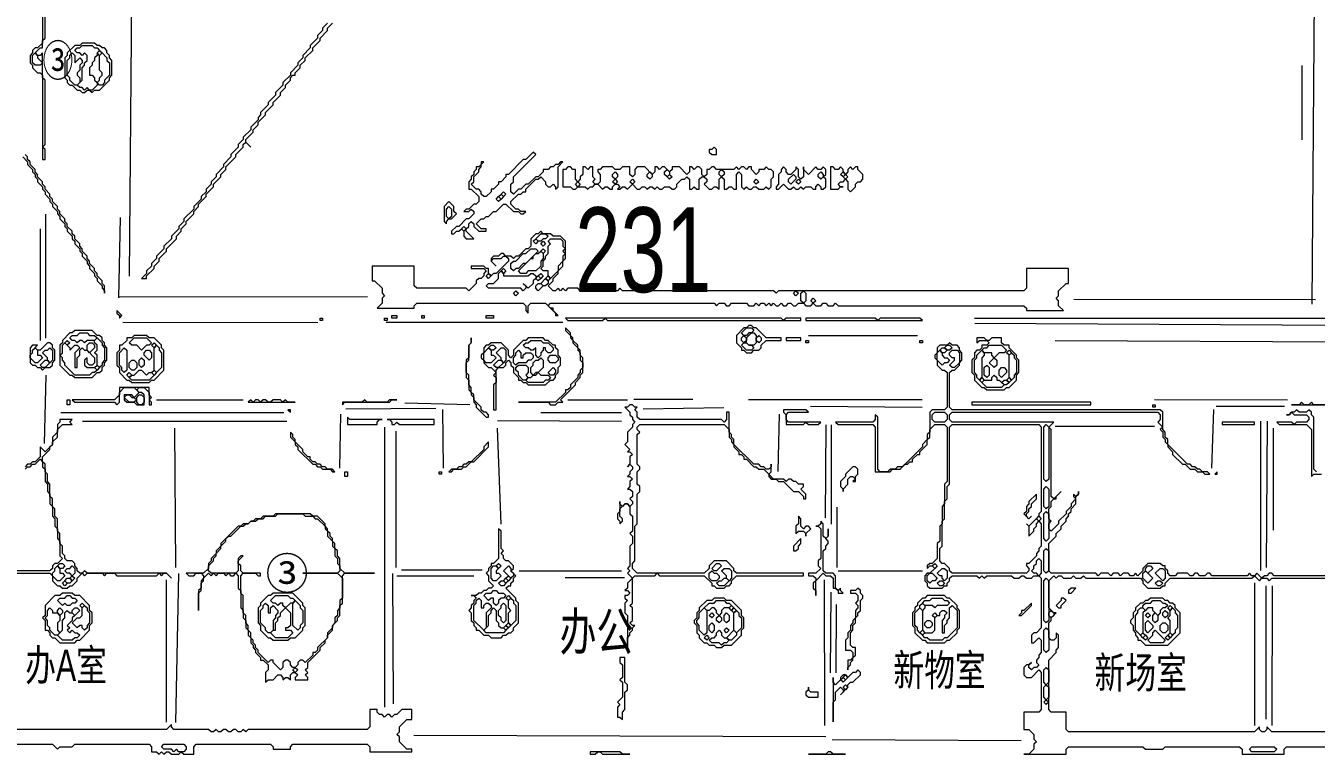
# Model space of a CAD drawing. Extents: x 10 to 1971, y 11 to 1392.
# Drawn here: x 695 to 1216, y 476 to 770 of the extents above; entities that cross this region are included whole.
import ezdxf

# ---------------------------------------------------------------- set-up
doc = ezdxf.new("R2010")
doc.units = 0
for name, color, linetype, lineweight in [('OCR_TEXT', 6, 'Continuous', 0), ('TRACE_CURVE', 6, 'Continuous', 0), ('TRACE_STRAIGHT', 5, 'Continuous', 0), ('TRACE_TEXT_SYMBOL', 6, 'Continuous', 0)]:
    doc.layers.add(name, color=color, linetype=linetype, lineweight=lineweight)
doc.styles.add('wqy-unicode', font='wqy-unicode.lff')

msp = doc.modelspace()

# ---------------------------------------------------------------- linework, layer by layer
at = {"layer": 'TRACE_CURVE', "color": 6}
for points in [[(702, 799), (702, 763), (700, 761), (699, 761), (698, 760), (698, 759), (697, 758), (697, 755), (698, 754), (698, 753), (700, 751), (701, 751), (702, 750), (702, 716), (703, 716), (703, 720), (702, 721), (703, 722), (703, 748), (702, 749), (702, 759), (701, 758), (700, 758), (699, 759), (701, 761), (702, 761), (702, 764), (703, 765), (703, 863)], [(817, 771), (815, 769), (815, 768), (813, 766), (813, 765), (810, 762), (810, 761), (807, 758), (807, 757), (805, 755), (805, 754), (802, 751), (802, 750), (799, 747), (799, 746), (796, 743), (796, 742), (793, 739), (793, 738), (790, 735), (790, 734), (789, 733), (789, 732), (786, 729), (786, 728), (783, 725), (783, 724), (781, 722), (781, 721), (778, 718), (778, 717), (775, 714)], [(789, 730), (789, 731), (792, 734), (792, 735), (795, 738), (795, 739), (798, 742), (798, 743), (800, 745), (800, 746), (802, 748), (802, 749), (803, 750), (804, 750), (804, 751), (806, 753), (806, 754), (808, 756), (808, 757), (811, 760), (811, 761), (814, 764), (814, 765), (817, 768), (817, 769), (819, 771)], [(775, 714), (775, 713), (772, 710), (772, 709), (770, 707), (770, 706), (768, 704), (768, 703), (766, 701), (766, 700), (763, 697), (763, 696), (759, 692), (759, 691), (757, 689), (757, 688), (754, 685), (754, 684), (751, 681), (751, 680), (748, 677), (748, 676), (746, 674), (746, 673), (744, 671), (744, 670), (742, 668), (744, 668), (744, 669), (747, 672), (747, 673), (749, 675), (749, 676), (752, 679), (752, 680), (756, 684), (756, 685), (758, 687), (758, 688), (760, 690), (760, 691), (763, 694), (763, 695), (765, 697), (765, 698), (768, 701), (768, 702), (771, 705), (771, 706), (774, 709), (774, 710), (776, 712), (776, 713), (780, 717), (780, 718), (783, 721), (783, 722), (784, 723), (786, 721), (784, 723), (784, 724), (787, 727), (787, 728), (789, 730)], [(694, 717), (696, 715), (696, 714), (698, 712), (698, 711), (699, 710)], [(709, 694), (709, 695), (708, 696), (708, 697), (706, 699), (706, 700), (705, 701), (705, 702), (703, 704), (703, 705), (702, 706), (702, 707), (700, 709), (700, 710), (699, 711), (699, 712), (697, 714), (697, 715), (696, 716), (696, 717), (695, 718)], [(699, 710), (699, 709), (700, 708), (700, 707), (702, 705), (702, 704), (703, 703), (703, 702), (705, 700), (705, 699), (706, 698), (706, 697), (708, 695), (708, 694), (709, 693), (709, 692), (711, 690), (711, 689), (712, 688), (712, 687), (714, 685), (714, 684), (715, 683), (715, 682), (717, 680), (717, 679), (718, 678), (718, 677), (720, 675), (720, 674), (721, 673), (721, 672), (723, 670), (723, 669), (724, 668), (724, 667), (726, 665), (726, 664), (727, 663), (727, 662), (727, 665), (726, 666), (726, 667), (724, 669), (724, 670), (723, 671), (723, 672), (721, 674), (721, 675), (720, 676), (720, 677), (718, 679), (718, 680), (717, 681), (717, 682), (715, 684), (715, 685), (714, 686), (714, 687), (712, 689), (712, 690), (711, 691), (711, 692), (709, 694)], [(1068, 642), (1067, 641), (1064, 641), (1063, 640), (1063, 638), (1062, 637), (1062, 636), (1063, 635), (1063, 633), (1065, 631), (1066, 631), (1067, 630), (1067, 616), (1066, 615), (1061, 615), (1060, 614), (1060, 606), (1059, 605), (1059, 603), (1057, 601), (1057, 600), (1049, 592), (1047, 592), (1046, 591), (1044, 591), (1043, 590), (1040, 590), (1039, 591), (1039, 612), (1038, 613), (1038, 611), (1037, 610), (1022, 610), (1023, 609), (1037, 609), (1038, 608), (1038, 590), (1044, 590), (1045, 591), (1048, 591), (1050, 593), (1051, 593), (1052, 594), (1053, 594), (1053, 595), (1055, 597), (1056, 597), (1056, 598), (1059, 601), (1059, 603), (1060, 604), (1060, 607), (1062, 609), (1066, 609), (1067, 608), (1067, 586), (1066, 585), (1066, 577), (1065, 576), (1065, 569), (1064, 568), (1064, 562), (1063, 561), (1063, 555)], [(1165, 593), (1164, 593), (1156, 601), (1156, 603), (1155, 604), (1155, 606), (1154, 607), (1154, 614), (1153, 615), (1069, 615), (1068, 616), (1068, 630), (1069, 631), (1070, 631), (1072, 633), (1072, 634), (1073, 635), (1073, 638), (1072, 639), (1072, 640), (1071, 641), (1069, 641), (1068, 642)], [(939, 617), (938, 616), (937, 616), (939, 614), (939, 613), (940, 612), (940, 611), (941, 610), (940, 609), (940, 608), (938, 606), (938, 602), (937, 601), (939, 599), (938, 598), (939, 598), (940, 597), (939, 596), (939, 593), (938, 592), (939, 593), (940, 592), (940, 591), (939, 590), (939, 589), (938, 588), (939, 588), (940, 587), (939, 586), (939, 584), (938, 583), (939, 583), (940, 582), (940, 580), (939, 579), (940, 578), (940, 577), (939, 576), (938, 577), (937, 577), (936, 576), (935, 577), (935, 578), (935, 574), (934, 573), (934, 571), (935, 570), (935, 569), (936, 570), (936, 571), (935, 572), (935, 575), (937, 577), (938, 577), (939, 576), (939, 573), (940, 572), (940, 566), (939, 565), (940, 564), (940, 561), (939, 560), (939, 552), (938, 551)], [(980, 604), (980, 605), (979, 606), (979, 614), (978, 614), (978, 611), (977, 610), (976, 611), (943, 611), (942, 612), (942, 614), (941, 615), (942, 616), (941, 616), (940, 617), (939, 617)], [(709, 611), (709, 610), (708, 609), (708, 606), (706, 604), (706, 601), (703, 598), (701, 600), (701, 596), (699, 594), (698, 594), (697, 593), (696, 593), (695, 592)], [(720, 549), (726, 549), (727, 548), (728, 549), (731, 549), (732, 548), (748, 548), (749, 549), (750, 548), (751, 549), (752, 549), (754, 547), (752, 549), (720, 549), (719, 550), (718, 549), (717, 549), (716, 550), (716, 551), (715, 552), (715, 553), (714, 554), (712, 554), (711, 555), (711, 556), (710, 557), (710, 560), (709, 561), (709, 565), (708, 566), (708, 571), (707, 572), (707, 575), (706, 576), (706, 579), (705, 580), (705, 585), (704, 586), (704, 589), (703, 590), (703, 593), (702, 594), (702, 596), (705, 599), (705, 600), (706, 601), (706, 602), (708, 604), (708, 607), (710, 609), (714, 609), (713, 610), (714, 611), (709, 611)], [(1119, 580), (1120, 581), (1120, 582), (1120, 581), (1119, 580), (1118, 581), (1118, 580), (1119, 579), (1117, 577), (1117, 576), (1115, 574), (1115, 573), (1112, 570), (1112, 569), (1109, 566), (1108, 567), (1108, 569), (1109, 570), (1108, 571), (1108, 575), (1109, 576), (1109, 578), (1110, 579), (1111, 579), (1111, 580), (1113, 582), (1110, 579), (1109, 580), (1109, 607), (1108, 608), (1110, 610), (1069, 610), (1068, 611), (1068, 613), (1069, 614), (1152, 614), (1153, 613), (1153, 611), (1152, 610), (1154, 608), (1153, 607), (1154, 606), (1154, 604), (1155, 603), (1155, 602), (1156, 601), (1156, 600), (1158, 598), (1158, 597), (1162, 593), (1163, 593), (1165, 591), (1167, 591), (1168, 590), (1170, 590), (1171, 589), (1173, 589), (1172, 590), (1170, 590), (1169, 591), (1168, 591), (1167, 592), (1166, 592), (1165, 593)], [(943, 584), (942, 585), (942, 590), (943, 591), (943, 592), (942, 593), (942, 605), (943, 606), (942, 607), (942, 608), (943, 609), (977, 609), (979, 607), (979, 604), (980, 603), (980, 602), (981, 601), (981, 600), (983, 598), (983, 597), (984, 597), (985, 596), (985, 595), (986, 595), (989, 592), (990, 592), (991, 591), (993, 591), (995, 589), (995, 588), (996, 587), (998, 587), (999, 586), (1001, 586), (1005, 582), (1007, 582), (1009, 580), (1009, 579), (1010, 579), (1010, 581), (1008, 583), (1009, 584), (1009, 585), (1007, 585), (1006, 586), (1005, 586), (1004, 587), (1003, 587), (1002, 586), (1001, 587), (997, 587), (995, 589), (996, 590), (996, 593), (996, 592), (995, 591), (994, 591), (993, 592), (992, 592), (991, 593), (989, 593), (981, 601), (981, 603), (980, 604)], [(695, 591), (696, 592), (697, 592), (698, 593), (699, 593), (701, 595), (702, 594), (702, 592), (703, 591), (703, 586), (704, 585), (704, 582), (705, 581), (705, 577), (706, 576), (706, 572), (707, 571), (707, 568), (708, 567), (708, 563), (709, 562), (709, 556), (710, 555), (708, 553), (707, 553), (706, 552), (706, 551), (705, 550), (671, 550)], [(938, 551), (939, 550), (938, 549), (940, 547), (938, 545), (938, 543), (937, 542), (938, 542), (939, 541), (938, 540), (937, 540), (937, 539), (938, 538), (937, 537), (937, 533), (938, 532), (938, 518), (938, 523), (939, 524), (939, 525), (940, 526), (940, 527), (941, 528), (940, 528), (939, 529), (940, 530), (940, 535), (939, 536), (940, 537), (940, 547), (941, 548), (949, 548), (950, 549), (951, 548), (969, 548), (972, 545), (972, 544), (973, 544), (974, 543), (977, 543), (978, 544), (979, 544), (980, 545), (980, 546), (982, 548), (1009, 548), (1009, 549), (982, 549), (981, 550), (981, 551), (978, 554), (973, 554), (971, 552), (971, 551), (969, 549), (942, 549), (940, 551), (940, 553), (941, 554), (941, 568), (942, 569), (942, 581), (943, 582), (943, 584)], [(1235, 548), (1199, 548), (1198, 549), (1197, 549), (1196, 548), (1195, 548), (1194, 547), (1192, 549), (1191, 548), (1190, 548), (1189, 549), (1188, 548), (1174, 548), (1173, 549), (1172, 549), (1171, 548), (1169, 548), (1168, 549), (1167, 549), (1166, 548), (1165, 548), (1164, 549), (1160, 549), (1159, 548), (1157, 548), (1156, 549), (1156, 550), (1155, 551), (1155, 552), (1154, 552), (1153, 553), (1148, 553), (1146, 551), (1146, 550), (1144, 548), (1143, 549), (1142, 548), (1141, 548), (1140, 549), (1138, 549), (1137, 548), (1136, 549), (1134, 549), (1133, 548), (1132, 549), (1129, 549), (1128, 548), (1127, 549), (1109, 549), (1108, 550), (1108, 561), (1111, 564), (1111, 565), (1113, 567), (1113, 568), (1115, 570), (1115, 571), (1116, 572), (1116, 573), (1117, 574), (1117, 575), (1119, 577), (1119, 580)], [(796, 573), (795, 572), (791, 572), (790, 571), (788, 571), (787, 570), (786, 570), (785, 569), (783, 569), (782, 568), (781, 568), (774, 561), (774, 560), (772, 558), (772, 557), (770, 555), (770, 554), (769, 553), (769, 551), (767, 549), (760, 549), (761, 548), (763, 548), (764, 549), (766, 549), (767, 548), (767, 547), (766, 546), (766, 543), (765, 542), (765, 534), (765, 541), (766, 542), (766, 545), (767, 546), (767, 547), (769, 549), (770, 548), (771, 549), (772, 548), (773, 549), (775, 549), (776, 548), (777, 549), (778, 548), (779, 548), (780, 549), (781, 548), (781, 543), (782, 542), (782, 535), (783, 534), (783, 531), (784, 530), (784, 527), (785, 526), (785, 524), (786, 523), (786, 521), (787, 520), (787, 519), (788, 518), (788, 517), (790, 515)], [(796, 572), (797, 573), (807, 573), (808, 572), (811, 572), (812, 571), (813, 571), (816, 568), (816, 567), (817, 566), (817, 564), (819, 562), (819, 560), (820, 559), (820, 556), (821, 555), (821, 553), (822, 552), (822, 550), (821, 549), (807, 549), (821, 549), (823, 547), (823, 539), (822, 538), (822, 535), (821, 534), (821, 532), (820, 531), (820, 529), (819, 528), (819, 527), (817, 525), (817, 523), (813, 519), (813, 518), (812, 517), (811, 517), (811, 516), (808, 513), (807, 514), (806, 514), (805, 513), (805, 512), (804, 511), (803, 511), (802, 512), (802, 513), (801, 514), (800, 514), (799, 513), (799, 511), (798, 510), (795, 513), (795, 514), (794, 514), (793, 513), (789, 517), (789, 518), (788, 519), (788, 520), (787, 521), (787, 522), (786, 523)], [(790, 515), (790, 514), (791, 514), (793, 512), (793, 510), (792, 509), (792, 505), (793, 506), (795, 506), (797, 508), (798, 508), (799, 507), (799, 506), (800, 507), (801, 507), (802, 506), (802, 508), (803, 509), (804, 509), (805, 508), (804, 507), (804, 506), (809, 506), (809, 507), (808, 508), (809, 509), (808, 510), (809, 511), (809, 513), (814, 518), (814, 519), (816, 521), (816, 522), (817, 523), (817, 524), (819, 526), (819, 528), (821, 530), (821, 531), (822, 532), (822, 536), (823, 537), (823, 548), (824, 549), (836, 549), (824, 549), (822, 551), (822, 555), (821, 556), (821, 558), (820, 559), (820, 561), (819, 562), (819, 563), (818, 564), (818, 565), (817, 566), (817, 567), (816, 568), (816, 569), (813, 572), (811, 572), (810, 573), (796, 573)], [(786, 523), (786, 525), (785, 526), (785, 528), (784, 529), (784, 532), (783, 533), (783, 540), (782, 541), (782, 548), (783, 549), (788, 549), (789, 548), (790, 548), (790, 549), (783, 549), (782, 550), (782, 552), (781, 553), (781, 554), (783, 556), (782, 556), (781, 555), (781, 550), (780, 549), (770, 549), (769, 550), (769, 552), (771, 554), (771, 555), (772, 556), (772, 557), (774, 559), (774, 560), (776, 562), (776, 563), (777, 564), (778, 564), (782, 568), (783, 568), (784, 569), (785, 569), (786, 570), (788, 570), (789, 571), (791, 571), (792, 572), (796, 572)], [(1063, 555), (1061, 553), (1060, 553), (1059, 552), (1059, 551), (1060, 552), (1061, 552), (1062, 551), (1060, 549), (1059, 549), (1058, 548), (1058, 546), (1059, 545), (1059, 544), (1060, 543), (1065, 543), (1066, 544), (1067, 544), (1067, 545), (1068, 546), (1068, 547), (1069, 548), (1079, 548), (1080, 547), (1081, 548), (1082, 547), (1083, 548), (1093, 548), (1094, 547), (1096, 547), (1097, 548), (1098, 548), (1099, 547), (1101, 547), (1102, 548), (1104, 548), (1105, 547), (1105, 527), (1103, 525), (1102, 525), (1101, 524), (1101, 521), (1102, 521), (1104, 523), (1105, 522), (1105, 517), (1104, 516), (1104, 515), (1103, 514), (1103, 513), (1104, 512), (1103, 511), (1102, 511), (1101, 510), (1100, 511), (1100, 512), (1101, 513), (1100, 512), (1099, 512), (1098, 511), (1098, 508), (1099, 507), (1101, 507), (1104, 510)], [(672, 549), (705, 549), (706, 548), (706, 546), (708, 544), (709, 544), (710, 543), (712, 543), (713, 544), (714, 544), (716, 546), (716, 547), (718, 549), (719, 548), (720, 549)], [(1245, 485), (1198, 485), (1196, 487), (1196, 486), (1195, 485), (1194, 485), (1193, 486), (1193, 487), (1191, 485), (1116, 485), (1115, 486), (1115, 493), (1109, 493), (1108, 494), (1108, 514), (1111, 517), (1111, 518), (1112, 519), (1112, 524), (1111, 525), (1111, 523), (1110, 522), (1109, 522), (1108, 523), (1108, 529), (1109, 530), (1109, 531), (1111, 533), (1110, 533), (1108, 535), (1108, 546), (1110, 548), (1111, 547), (1112, 548), (1113, 548), (1114, 547), (1117, 547), (1118, 548), (1119, 547), (1121, 547), (1122, 548), (1123, 547), (1145, 547), (1146, 546), (1146, 545), (1148, 543), (1153, 543), (1154, 544), (1155, 544), (1155, 545), (1157, 547), (1190, 547), (1191, 548), (1193, 546), (1194, 547), (1196, 547), (1197, 546), (1198, 547), (1239, 547)], [(1104, 510), (1105, 509), (1105, 494), (1104, 493), (1098, 493), (1098, 486), (1100, 486), (1102, 484), (1102, 482), (1103, 481), (1102, 480), (1102, 478), (1100, 476), (1098, 476), (1115, 476), (1115, 478), (1116, 479), (1146, 479), (1147, 478), (1154, 478), (1155, 479), (1185, 479), (1186, 478), (1186, 476), (1203, 476), (1203, 478), (1204, 479), (1233, 479)], [(846, 483), (845, 484), (846, 485), (846, 487), (849, 490), (851, 490), (851, 494), (847, 494), (845, 492), (844, 492), (843, 491), (842, 492), (841, 492), (840, 491), (839, 492), (838, 492), (837, 493), (837, 494), (834, 494), (834, 487), (833, 486), (785, 486), (784, 485), (783, 486), (782, 485), (781, 485), (780, 486), (779, 486), (778, 485), (777, 485), (776, 486), (775, 486), (774, 485), (773, 485), (772, 486), (771, 485), (770, 485), (769, 486), (755, 486), (754, 487), (754, 488), (752, 486), (677, 486)], [(676, 480), (706, 480), (708, 478), (709, 479), (714, 479), (715, 480), (745, 480), (746, 479), (746, 477), (748, 477), (749, 476), (750, 477), (751, 476), (752, 477), (753, 477), (754, 476), (757, 476), (758, 477), (759, 476), (763, 476), (763, 479), (764, 480), (794, 480), (795, 479), (795, 478), (802, 478), (802, 479), (803, 480), (833, 480), (834, 479), (834, 477), (851, 477), (851, 478), (849, 478), (846, 481), (846, 483)]]:
    msp.add_lwpolyline(points, dxfattribs=at)
for points in [[(698, 758), (699, 759), (700, 758), (700, 757), (702, 755), (701, 754), (699, 754), (698, 755)], [(1066, 640), (1067, 641), (1068, 641), (1069, 640), (1068, 639), (1067, 639)], [(1063, 638), (1064, 639), (1065, 638), (1065, 637), (1066, 636), (1067, 636), (1068, 635), (1067, 634), (1066, 634), (1065, 633), (1063, 635)], [(1064, 639), (1065, 640), (1066, 640), (1067, 639), (1066, 638), (1065, 638)], [(1068, 638), (1069, 639), (1071, 639), (1072, 638), (1072, 634), (1070, 632), (1069, 632), (1068, 633), (1070, 635), (1070, 636), (1069, 636), (1068, 637)], [(1061, 613), (1062, 614), (1066, 614), (1067, 613), (1067, 611), (1066, 610), (1062, 610), (1061, 611)], [(1068, 608), (1069, 609), (1104, 609), (1105, 608), (1105, 574), (1104, 573), (1104, 572), (1100, 568), (1099, 569), (1100, 568), (1100, 564), (1102, 566), (1102, 567), (1103, 568), (1103, 569), (1104, 570), (1105, 569), (1105, 560), (1104, 559), (1104, 558), (1103, 557), (1103, 556), (1100, 553), (1099, 553), (1099, 552), (1100, 551), (1100, 550), (1099, 549), (1069, 549), (1068, 550), (1068, 551), (1066, 553), (1065, 553), (1064, 554), (1064, 559), (1065, 560), (1065, 570), (1066, 571), (1066, 578), (1067, 579), (1067, 584), (1068, 585)], [(1106, 608), (1107, 609), (1108, 608), (1108, 587), (1107, 586), (1106, 587)], [(1106, 583), (1107, 584), (1108, 583), (1108, 576), (1107, 575), (1106, 576)], [(1106, 573), (1107, 574), (1108, 573), (1108, 563), (1107, 562), (1106, 563)], [(1103, 571), (1104, 572), (1105, 571), (1104, 570)], [(1106, 558), (1107, 559), (1108, 558), (1108, 550), (1107, 549), (1106, 550)], [(707, 551), (708, 552), (709, 551), (709, 549), (710, 549), (711, 548), (709, 546), (708, 546), (706, 548), (706, 549), (707, 550)], [(708, 552), (709, 553), (710, 553), (711, 552), (710, 551), (709, 551)], [(713, 551), (714, 552), (715, 551), (715, 549), (714, 548), (713, 549), (712, 549), (711, 550), (712, 551)], [(974, 553), (975, 553), (976, 552), (974, 550), (973, 550), (972, 551)], [(1061, 552), (1062, 553), (1063, 552), (1062, 551)], [(1103, 554), (1104, 555), (1105, 554), (1105, 549), (1104, 548), (1103, 549), (1102, 549), (1101, 550), (1102, 551), (1102, 552), (1103, 553)], [(1147, 551), (1148, 552), (1149, 552), (1150, 551), (1148, 549), (1147, 550)], [(711, 546), (712, 547), (713, 547), (714, 546), (713, 545), (712, 545)], [(713, 547), (714, 548), (715, 547), (714, 546)], [(971, 549), (972, 550), (973, 549), (974, 549), (975, 548), (975, 547), (974, 546), (972, 546), (971, 547)], [(976, 546), (977, 547), (978, 547), (979, 546), (977, 544), (975, 544), (974, 545), (975, 546)], [(976, 550), (977, 551), (979, 551), (980, 550), (980, 547), (979, 546), (978, 547), (978, 548)], [(1059, 548), (1060, 549), (1061, 549), (1063, 547), (1062, 546), (1061, 546), (1060, 545), (1059, 546)], [(1065, 551), (1066, 551), (1067, 550), (1067, 547), (1066, 546), (1065, 547), (1065, 548), (1064, 548), (1063, 549)], [(1106, 546), (1107, 547), (1108, 546), (1108, 530), (1107, 529), (1106, 530)], [(1146, 549), (1147, 550), (1150, 547), (1148, 545), (1146, 547)], [(1153, 551), (1154, 551), (1155, 550), (1155, 547), (1154, 546), (1151, 549)], [(710, 545), (711, 546), (712, 545), (711, 544)], [(1063, 545), (1064, 546), (1065, 546), (1066, 545), (1065, 544), (1064, 544)], [(1151, 545), (1152, 546), (1153, 546), (1154, 545), (1153, 544), (1152, 544)], [(1108, 533), (1109, 534), (1110, 533), (1110, 532), (1109, 531), (1108, 532)], [(1106, 526), (1107, 527), (1108, 526), (1108, 518), (1107, 517), (1106, 518)], [(803, 510), (804, 511), (805, 510), (804, 509)], [(1106, 510), (1107, 511), (1108, 510), (1108, 505), (1107, 504), (1106, 505)], [(1106, 503), (1107, 504), (1108, 503), (1108, 499), (1107, 498), (1106, 499)], [(1106, 497), (1107, 498), (1108, 497), (1107, 496)], [(750, 479), (751, 480), (759, 480), (760, 479), (760, 478), (759, 477), (757, 477), (756, 478), (755, 477), (754, 478), (751, 478)], [(1189, 478), (1190, 479), (1199, 479), (1200, 478), (1199, 477), (1190, 477)]]:
    msp.add_lwpolyline(points, close=True, dxfattribs=at)
at = {"layer": 'TRACE_STRAIGHT', "color": 5}
for p, q in [((1214.3, 657.65), (1215.83, 852.65)), ((737.09, 668.89), (738.55, 846.4)), ((1210.15, 753.88), (1210.17, 723.87)), ((703.27, 643.87), (703.29, 693.88)), ((732.85, 660.13), (733.51, 692.62)), ((701, 688), (701, 643)), ((733.12, 660.6), (833.12, 660.65)), ((1118.13, 659.56), (1215.63, 659.55)), ((1078, 652), (1226, 652)), ((734.37, 650.31), (813.13, 650.27)), ((840.62, 650.29), (911.88, 650.35)), ((1078.12, 649.94), (1226.88, 649.2)), ((1011, 645), (1055, 645)), ((1110.61, 642.98), (1236.86, 642.42)), ((702.86, 601.35), (703.43, 628.89)), ((748, 619), (783, 619)), ((824.37, 615.42), (860.63, 615.62)), ((848.13, 617.77), (874.39, 617.07)), ((863.37, 615.13), (863.64, 591.38)), ((914, 619), (938, 619)), ((940.62, 619.22), (964.38, 619.22)), ((944.37, 615.41), (976.9, 615.92)), ((986.87, 619.11), (1056.88, 619.1)), ((1011.88, 616.45), (1056.88, 616.06)), ((1150.62, 619.15), (1204.38, 619.04)), ((1173.81, 591.4), (1174.66, 615.16)), ((1175.62, 616.38), (1203.12, 616.38)), ((709.38, 613.91), (799.38, 613.88)), ((718.13, 610.36), (799.38, 610.36)), ((758.13, 610.46), (800.63, 610.45)), ((821.97, 591.39), (822.31, 613.16)), ((885.63, 610.69), (935.63, 610.36)), ((903.12, 613.88), (935.62, 613.88)), ((998.86, 590.11), (999.42, 613.23)), ((1193.54, 550.12), (1193.58, 610.39)), ((1195.91, 551.37), (1196.32, 610.37)), ((755.27, 607.62), (755.68, 551.36)), ((840, 608), (840, 495)), ((844.53, 606.38), (844.55, 551.38)), ((885.45, 607.62), (886.92, 568.83)), ((1017.95, 571.38), (1018.2, 608.87)), ((1020.17, 608.88), (1020.22, 568.87)), ((1110.62, 608.43), (1150.63, 608.37)), ((1198.58, 607.63), (1198.62, 566.37)), ((1022.64, 551.37), (1022.65, 575.68)), ((755.73, 488.85), (757.01, 548.9)), ((843.17, 548.89), (843.49, 496.38)), ((845, 548), (876, 548)), ((846.87, 550.4), (879.38, 550.38)), ((894.37, 550), (935.62, 550.04)), ((912.88, 547.31), (936.88, 547.32)), ((1023, 550), (1057, 550)), ((752.05, 488.87), (752.08, 546.38)), ((1017.38, 546.38), (1017.52, 487.62)), ((1191.09, 545.12), (1191.09, 487.62)), ((1195.62, 543.88), (1195.62, 490.12)), ((1198.2, 487.62), (1198.32, 543.88)), ((1019.88, 508.87), (1020.2, 541.38)), ((1022.17, 508.87), (1022.3, 536.38)), ((851.87, 483.68), (1018.12, 483.18)), ((1020.6, 481.88), (1096.86, 481.48))]:
    msp.add_line(p, q, dxfattribs=at)
at = {"layer": 'TRACE_TEXT_SYMBOL', "color": 6}
for points in [[(718, 763), (717, 762), (715, 762), (712, 759), (712, 758), (711, 757), (711, 749), (712, 748), (712, 747), (713, 746), (714, 746), (716, 744), (717, 744), (718, 743), (719, 743), (720, 744), (721, 744), (722, 743), (723, 744), (725, 744), (729, 748), (729, 749), (730, 750), (730, 756), (729, 757), (729, 758), (728, 759), (728, 760), (727, 761), (726, 761), (725, 762), (724, 762), (723, 763)], [(717, 761), (718, 762), (722, 762), (723, 761), (724, 761), (725, 760), (724, 759), (724, 758), (723, 757), (723, 756), (722, 755), (722, 754), (721, 753), (721, 750), (722, 750), (723, 749), (723, 748), (724, 747), (724, 746), (722, 744), (721, 744), (720, 745), (719, 744), (718, 745), (717, 745), (716, 746), (718, 748), (718, 753), (719, 754), (719, 755), (720, 756), (720, 758), (719, 759), (718, 758), (717, 759), (716, 759), (715, 760), (716, 761)], [(713, 758), (714, 759), (715, 758), (715, 755), (717, 757), (718, 756), (718, 755), (717, 754), (717, 752), (716, 751), (716, 750), (717, 749), (717, 747), (716, 746), (715, 746), (713, 748), (713, 749), (712, 750), (712, 756), (713, 757)], [(724, 759), (725, 760), (726, 759), (725, 758)], [(725, 758), (726, 759), (728, 757), (728, 756), (729, 755), (729, 750), (727, 748), (727, 747), (726, 746), (725, 746), (724, 747), (725, 748), (725, 749), (726, 750), (726, 751), (725, 752)], [(973, 721), (972, 720), (971, 720), (971, 719), (972, 718), (974, 718), (974, 720)], [(932, 710), (933, 711), (934, 710), (934, 709), (933, 708), (932, 709)], [(946, 710), (947, 711), (948, 710), (948, 709), (947, 708), (946, 709)], [(953, 711), (954, 712), (955, 711), (955, 710), (954, 709), (953, 710)], [(954, 709), (955, 710), (956, 709), (955, 708)], [(975, 711), (976, 712), (977, 711), (977, 710), (976, 709), (975, 710)], [(1001, 713), (1000, 712), (1000, 711), (999, 710), (999, 706), (998, 705), (998, 704), (999, 704), (1001, 706), (1003, 704), (1004, 704), (1005, 705), (1006, 704), (1007, 704), (1008, 705), (1009, 704), (1010, 705), (1012, 705), (1013, 704), (1014, 704), (1014, 705), (1015, 706), (1016, 705), (1016, 704), (1017, 704), (1018, 705), (1018, 708), (1017, 709), (1018, 710), (1018, 712), (1017, 713), (1016, 712), (1015, 712), (1014, 713), (1011, 710), (1009, 712), (1009, 713), (1009, 709), (1008, 708), (1007, 709), (1007, 712), (1006, 713), (1006, 712), (1004, 710), (1003, 710), (1002, 711), (1002, 712)], [(1005, 710), (1006, 709), (1006, 708), (1004, 706), (1003, 707), (1003, 708)], [(1015, 710), (1016, 711), (1017, 710), (1017, 709), (1016, 708), (1015, 709)], [(1020, 713), (1020, 704), (1023, 704), (1024, 705), (1025, 705), (1024, 705), (1023, 706), (1024, 707), (1025, 707), (1026, 708), (1027, 707), (1027, 704), (1028, 703), (1030, 705), (1030, 706), (1031, 707), (1032, 707), (1033, 708), (1033, 710), (1031, 712), (1031, 713), (1030, 713), (1029, 712), (1028, 713), (1027, 712), (1027, 711), (1026, 710), (1025, 711), (1025, 712), (1024, 713), (1023, 712), (1022, 712), (1021, 713)], [(1024, 710), (1025, 711), (1026, 710), (1025, 709)], [(1025, 709), (1026, 710), (1027, 709), (1026, 708)], [(887, 702), (888, 703), (889, 702), (888, 701)], [(917, 706), (918, 707), (919, 706), (918, 705)], [(932, 707), (933, 708), (934, 707), (933, 706)], [(939, 707), (940, 708), (941, 707), (940, 706)], [(989, 707), (990, 708), (991, 707), (990, 706)], [(1006, 707), (1007, 708), (1008, 707), (1007, 706)], [(866, 699), (864, 697), (864, 691), (865, 690), (865, 691), (866, 692), (867, 692), (869, 694), (868, 695), (868, 697)], [(885, 700), (886, 701), (887, 700), (886, 699)], [(886, 701), (887, 702), (888, 701), (887, 700)], [(865, 696), (866, 697), (867, 696), (867, 693), (866, 692), (865, 693)], [(871, 688), (872, 689), (873, 688), (872, 687)], [(900, 683), (901, 684), (902, 683), (901, 682)], [(903, 686), (905, 686), (906, 685), (905, 684), (904, 684), (903, 683), (902, 683), (901, 684)], [(906, 683), (907, 684), (911, 684), (912, 683), (912, 681), (913, 680), (912, 679), (913, 678), (912, 677), (912, 675), (910, 673), (910, 671), (907, 668), (906, 669), (906, 671), (904, 671), (903, 672), (904, 673), (904, 675), (905, 676), (905, 677), (906, 678), (906, 681), (907, 682)], [(903, 682), (904, 683), (905, 682), (904, 681)], [(899, 680), (901, 680), (902, 679), (897, 674), (896, 674), (894, 672), (893, 672), (892, 671), (891, 672), (891, 674), (892, 675), (893, 675), (896, 678), (897, 678)], [(902, 678), (903, 679), (904, 678), (904, 676), (903, 675), (903, 673), (901, 671), (898, 671), (897, 670), (895, 670), (894, 671), (899, 676), (900, 676), (900, 677), (901, 678)], [(903, 679), (904, 680), (905, 679), (904, 678)], [(887, 671), (888, 672), (889, 671), (888, 670)], [(886, 670), (887, 671), (888, 670), (888, 669), (898, 669), (899, 670), (900, 670), (901, 669), (901, 668), (900, 667), (900, 666), (898, 664), (896, 666), (897, 665), (897, 664), (896, 663), (895, 664), (882, 664), (881, 665), (882, 666), (884, 666), (886, 668)], [(881, 669), (882, 670), (883, 669), (882, 668)], [(901, 668), (902, 669), (903, 668), (902, 667)], [(902, 669), (903, 670), (904, 669), (903, 668)], [(905, 668), (906, 667), (906, 666), (905, 665), (904, 665), (903, 666)], [(905, 668), (906, 669), (907, 668), (906, 667)], [(892, 662), (893, 663), (894, 662), (893, 661)], [(901, 665), (902, 666), (903, 666), (904, 665), (902, 663), (901, 664)], [(1005, 662), (1006, 663), (1007, 662), (1006, 661)], [(1008, 662), (1009, 663), (1010, 662), (1010, 659), (1009, 658), (1008, 659)], [(1012, 659), (1013, 660), (1014, 659), (1013, 658)], [(732, 655), (732, 654), (733, 653), (733, 652), (734, 653)], [(814, 652), (815, 652), (815, 651), (814, 651)], [(840, 652), (841, 652), (841, 651), (840, 651)], [(843, 653), (845, 653), (845, 652), (843, 652)], [(855, 653), (856, 653), (856, 652), (855, 652)], [(881, 653), (884, 653), (884, 652), (881, 652)], [(913, 652), (914, 651), (928, 651), (929, 652), (930, 651), (1008, 651), (1008, 652), (1002, 652), (1001, 651), (1000, 652)], [(1010, 652), (1010, 651), (1057, 651), (1056, 652), (1040, 652), (1039, 651), (1038, 652)], [(715, 647), (714, 646), (713, 646), (710, 643), (710, 642), (709, 641), (709, 633), (713, 629), (714, 629), (715, 628), (722, 628), (724, 630), (725, 630), (726, 631), (726, 632), (727, 633), (727, 634), (728, 635), (728, 640), (727, 641), (727, 642), (726, 643), (726, 644), (725, 645), (724, 645), (722, 647)], [(716, 645), (717, 646), (720, 646), (721, 645), (723, 645), (724, 644), (723, 643), (720, 643), (719, 642), (718, 643), (717, 643), (716, 642), (715, 643), (714, 643), (713, 644), (714, 645)], [(913, 648), (913, 647), (915, 645), (915, 644), (916, 643), (916, 642), (918, 640), (918, 639), (919, 638), (919, 635), (920, 634), (920, 632), (919, 631), (919, 630), (918, 629), (918, 628), (915, 625), (915, 624), (914, 623), (913, 623), (913, 622), (909, 618), (894, 618), (906, 618), (907, 617), (909, 617), (910, 618), (912, 618), (911, 619), (917, 625), (917, 626), (919, 628), (919, 629), (920, 630), (920, 636), (919, 637), (919, 639), (918, 640), (918, 641), (916, 643), (916, 644), (915, 645), (915, 646)], [(987, 649), (986, 648), (985, 648), (982, 645), (982, 642), (984, 640), (984, 639), (985, 639), (986, 638), (988, 638), (989, 639), (991, 639), (992, 640), (992, 641), (994, 643), (1000, 643), (1000, 644), (994, 644), (990, 648), (989, 648), (988, 649)], [(986, 648), (988, 648), (989, 647), (988, 646), (987, 646), (986, 645), (985, 645), (984, 646)], [(988, 646), (989, 646), (990, 645), (990, 642), (989, 641), (987, 641), (986, 642), (986, 644)], [(704, 642), (701, 639), (700, 639), (699, 640), (700, 641), (698, 641), (697, 640), (697, 634), (698, 633), (699, 633), (700, 632), (701, 632), (702, 631), (703, 632), (705, 632), (706, 633), (706, 634), (707, 635), (707, 639), (706, 640), (706, 641), (705, 642)], [(710, 641), (711, 642), (713, 640), (713, 639), (715, 641), (716, 641), (717, 640), (715, 638), (715, 632), (716, 632), (716, 636), (717, 637), (717, 639), (718, 640), (719, 639), (720, 639), (723, 636), (723, 634), (722, 633), (721, 633), (720, 634), (720, 636), (719, 635), (719, 633), (720, 632), (723, 632), (724, 631), (723, 630), (722, 630), (721, 629), (715, 629), (711, 633), (711, 634), (710, 635), (710, 636), (709, 637), (710, 638)], [(711, 642), (712, 643), (713, 642), (712, 641)], [(720, 641), (721, 642), (722, 642), (723, 641), (723, 640), (721, 638), (720, 639)], [(723, 643), (724, 644), (726, 642), (726, 641), (727, 640), (727, 635), (726, 634), (726, 633), (725, 632), (724, 633), (724, 637), (723, 638), (724, 639), (724, 641), (723, 642)], [(739, 645), (738, 644), (736, 644), (736, 643), (734, 641), (733, 641), (733, 639), (732, 638), (732, 633), (733, 632), (733, 630), (736, 627), (737, 627), (738, 626), (745, 626), (746, 627), (747, 627), (751, 631), (751, 639), (750, 640), (750, 641), (747, 644), (745, 644), (744, 645)], [(739, 644), (744, 644), (746, 642), (745, 641), (744, 641), (742, 639), (740, 641), (738, 641), (737, 642)], [(746, 641), (747, 642), (748, 641), (747, 640)], [(747, 640), (748, 641), (749, 640), (749, 639), (750, 638), (750, 632), (748, 630), (747, 631)], [(875, 644), (875, 642), (874, 641), (874, 636), (873, 635), (873, 628), (874, 627), (874, 623), (875, 622), (875, 621), (876, 620), (876, 618), (877, 617), (877, 616), (881, 612), (882, 612), (882, 613), (881, 614), (880, 614), (879, 615), (879, 616), (876, 619), (876, 621), (875, 622), (875, 624), (874, 625), (874, 629), (873, 630), (873, 634), (874, 635), (874, 641), (875, 642)], [(898, 644), (897, 643), (896, 643), (892, 639), (892, 637), (891, 636), (890, 637), (890, 639), (887, 642), (883, 642), (882, 641), (881, 641), (880, 640), (880, 638), (879, 637), (879, 636), (880, 635), (880, 634), (882, 632), (883, 632), (885, 630), (884, 629), (885, 628), (885, 626), (884, 625), (884, 615), (885, 615), (885, 631), (886, 632), (888, 632), (889, 633), (889, 634), (890, 635), (891, 634), (891, 633), (892, 632), (892, 630), (894, 628), (894, 627), (895, 627), (896, 626), (897, 626), (898, 625), (905, 625), (907, 627), (908, 627), (909, 628), (909, 629), (910, 630), (910, 632), (911, 633), (911, 636), (910, 637), (910, 639), (909, 640), (909, 641), (908, 641), (906, 643), (905, 643), (904, 644)], [(882, 640), (883, 641), (884, 641), (885, 640), (884, 639), (883, 639)], [(898, 642), (899, 643), (903, 643), (904, 642), (906, 642), (908, 640), (908, 639), (907, 638), (906, 638), (905, 639), (905, 640), (904, 640), (904, 639), (903, 638), (903, 637), (902, 636), (901, 637), (901, 640), (900, 639), (899, 639), (898, 640), (897, 640), (896, 641), (897, 642)], [(984, 644), (985, 645), (986, 644), (986, 643), (985, 642), (984, 643)], [(984, 641), (985, 642), (986, 642), (987, 641), (988, 641), (989, 640), (988, 639), (986, 639)], [(990, 644), (991, 645), (992, 644), (992, 643), (991, 642), (990, 643)], [(1002, 644), (1002, 643), (1008, 643), (1008, 644)], [(1010, 643), (1011, 643), (1011, 642), (1010, 642)], [(1056, 643), (1057, 643), (1057, 642), (1056, 642)], [(1079, 644), (1079, 642), (1080, 643), (1083, 643), (1084, 642), (1083, 641), (1081, 641), (1081, 640), (1080, 639), (1079, 639), (1078, 638), (1078, 636), (1077, 635), (1077, 630), (1078, 629), (1078, 627), (1081, 624), (1082, 624), (1083, 623), (1090, 623), (1091, 624), (1092, 624), (1095, 627), (1095, 629), (1096, 630), (1096, 635), (1095, 636), (1095, 637), (1092, 640), (1092, 641), (1090, 641), (1089, 642), (1089, 644), (1085, 644), (1084, 643), (1083, 643), (1082, 644)], [(1083, 640), (1084, 641), (1089, 641), (1091, 639), (1090, 638), (1088, 638), (1086, 636), (1085, 637), (1085, 638), (1082, 638), (1081, 639), (1082, 640)], [(698, 639), (699, 640), (700, 639), (700, 637), (701, 637), (702, 636), (700, 634), (699, 634), (697, 636), (697, 637), (698, 638)], [(704, 639), (705, 640), (706, 639), (706, 635), (705, 634), (704, 635), (704, 636), (702, 638), (703, 639)], [(735, 640), (736, 639), (736, 631), (735, 630), (734, 631), (734, 632), (733, 633), (733, 638)], [(741, 635), (742, 636), (743, 635), (743, 633), (742, 632), (741, 633)], [(743, 638), (744, 639), (745, 639), (746, 638), (746, 636), (745, 635), (743, 637)], [(882, 640), (883, 639), (883, 637), (884, 637), (885, 636), (883, 634), (881, 634), (880, 635), (880, 638)], [(887, 640), (888, 640), (889, 639), (889, 635), (888, 634), (887, 635), (887, 636), (885, 638)], [(893, 638), (894, 639), (895, 638), (895, 636), (896, 636), (896, 637), (897, 638), (899, 638), (900, 637), (900, 636), (899, 635), (898, 635), (897, 634), (894, 634), (893, 633), (892, 634), (892, 636), (893, 637)], [(902, 635), (903, 636), (904, 635), (904, 632), (902, 630), (901, 630), (900, 629), (899, 630), (899, 632), (900, 633), (900, 634), (901, 635)], [(906, 636), (907, 637), (909, 637), (910, 636), (910, 635), (909, 634), (907, 634), (906, 635)], [(1081, 639), (1082, 638), (1082, 637), (1081, 636), (1081, 628), (1080, 627), (1079, 628), (1079, 629), (1078, 630), (1078, 635), (1079, 636), (1079, 637)], [(1086, 636), (1087, 635), (1087, 633), (1086, 632), (1084, 634)], [(1091, 638), (1092, 639), (1093, 638), (1092, 637)], [(1092, 637), (1093, 638), (1094, 637), (1094, 636), (1095, 635), (1095, 630), (1094, 629), (1094, 628), (1093, 627), (1092, 628)], [(703, 635), (704, 635), (705, 634), (703, 632), (702, 632), (701, 633)], [(723, 632), (724, 633), (725, 632), (724, 631)], [(737, 634), (738, 635), (739, 635), (740, 634), (740, 632), (739, 631), (738, 631), (737, 632)], [(741, 631), (742, 631), (744, 629), (745, 630), (746, 630), (747, 629), (745, 627), (738, 627), (737, 628), (738, 629), (739, 629)], [(746, 630), (747, 631), (748, 630), (747, 629)], [(886, 635), (887, 635), (888, 634), (886, 632), (885, 632), (884, 633)], [(893, 632), (894, 633), (897, 633), (898, 632), (898, 630), (897, 629), (898, 628), (897, 627), (896, 627), (894, 629), (894, 630), (893, 631)], [(908, 632), (909, 631), (909, 630), (908, 629), (907, 629), (906, 630)], [(1082, 632), (1083, 633), (1084, 632), (1084, 629), (1083, 628), (1082, 629)], [(1088, 631), (1089, 632), (1090, 632), (1091, 631), (1091, 630), (1089, 628), (1088, 629)], [(736, 629), (737, 630), (738, 629), (737, 628)], [(901, 629), (902, 630), (903, 629), (906, 629), (907, 628), (906, 627), (905, 627), (904, 626), (898, 626), (897, 627), (898, 628), (899, 628), (900, 629)], [(1080, 627), (1081, 628), (1082, 627), (1081, 626)], [(1085, 628), (1086, 629), (1087, 628), (1087, 627), (1088, 627), (1090, 625), (1089, 624), (1083, 624), (1081, 626), (1082, 627), (1085, 627)], [(1089, 626), (1090, 627), (1091, 627), (1092, 626), (1091, 625), (1090, 625)], [(1091, 627), (1092, 628), (1093, 627), (1092, 626)], [(733, 624), (733, 621), (731, 619), (714, 619), (715, 618), (731, 618), (732, 617), (733, 618), (733, 622), (735, 624), (739, 624), (741, 622), (739, 620), (738, 621), (735, 621), (735, 619), (736, 618), (739, 618), (740, 617), (743, 617), (743, 621), (742, 622), (741, 622), (740, 623), (741, 624), (743, 624), (745, 622), (745, 617), (746, 617), (746, 618), (745, 619), (746, 620), (745, 621), (745, 624)], [(735, 620), (736, 621), (737, 621), (738, 620), (739, 620), (740, 619), (739, 618), (737, 618)], [(740, 620), (741, 621), (742, 621), (743, 620), (743, 618), (742, 617), (741, 617), (740, 618)], [(712, 619), (713, 619), (713, 617), (712, 617)], [(786, 619), (785, 618), (804, 618), (801, 618), (800, 619), (799, 618), (798, 619), (795, 619), (794, 618), (793, 618), (792, 619), (791, 619), (790, 618), (789, 619), (788, 619), (787, 618)], [(801, 615), (802, 614), (802, 615)], [(832, 619), (831, 618), (823, 618), (823, 617), (824, 618), (842, 618), (843, 619), (845, 619), (842, 619), (841, 618), (833, 618)], [(1001, 615), (1001, 614), (1002, 613), (1002, 609), (1009, 609), (1010, 610), (1011, 609), (1015, 609), (1016, 610), (1003, 610), (1002, 611), (1002, 613), (1003, 614), (1011, 614), (1010, 615)], [(1077, 618), (1077, 617), (1125, 617), (1125, 618)], [(1150, 617), (1151, 617), (1151, 616), (1150, 616)], [(825, 612), (825, 609), (837, 609), (837, 610), (838, 611), (839, 611), (826, 611)], [(841, 611), (842, 611), (843, 610), (843, 609), (844, 609), (845, 610), (846, 609), (860, 609), (860, 611)], [(1178, 610), (1178, 609), (1191, 609), (1191, 610)], [(802, 606), (802, 604), (804, 602), (804, 601), (805, 600), (805, 599), (811, 593), (812, 593), (813, 592), (814, 592), (815, 591), (818, 591), (819, 590), (820, 590), (819, 591), (817, 591), (816, 592), (815, 592), (814, 593), (813, 593), (812, 594), (811, 594), (810, 595), (810, 596), (809, 596), (807, 598), (807, 599), (804, 602), (804, 603), (803, 604), (803, 605)], [(882, 602), (880, 600), (880, 599), (875, 594), (874, 594), (873, 593), (872, 593), (871, 592), (870, 592), (869, 591), (867, 591), (866, 590), (867, 590), (868, 591), (871, 591), (872, 592), (873, 592), (875, 594), (876, 594), (882, 600)], [(824, 590), (825, 590), (825, 588), (824, 588)], [(862, 590), (863, 590), (863, 589), (862, 589)], [(1029, 592), (1026, 589), (1026, 588), (1024, 586), (1024, 584), (1025, 583), (1025, 582), (1025, 583), (1027, 585), (1027, 587), (1028, 588), (1029, 588), (1030, 587), (1029, 586), (1030, 586), (1030, 588), (1031, 589), (1031, 591), (1030, 592)], [(1176, 590), (1175, 589), (1176, 589)], [(1103, 581), (1100, 578), (1100, 577), (1099, 576), (1099, 574), (1098, 573), (1100, 571), (1101, 572), (1100, 571), (1099, 572), (1099, 573), (1100, 574), (1100, 575), (1101, 576), (1101, 577), (1103, 579)], [(1007, 572), (1007, 569), (1006, 568), (1006, 565), (1007, 566), (1009, 566), (1010, 565), (1010, 564), (1010, 565), (1012, 567), (1011, 568), (1010, 568), (1009, 567), (1008, 568), (1008, 571)], [(1016, 570), (1016, 569), (1015, 568), (1014, 568), (1015, 568), (1016, 567), (1016, 555), (1015, 554), (1015, 552), (1016, 551), (1014, 549), (1011, 549), (1011, 548), (1013, 548), (1014, 547), (1014, 546), (1013, 545), (1013, 543), (1014, 542), (1014, 540), (1014, 546), (1017, 549), (1018, 548), (1020, 548), (1021, 547), (1021, 543), (1022, 543), (1023, 542), (1023, 541), (1025, 541), (1024, 542), (1024, 543), (1023, 542), (1022, 543), (1022, 548), (1021, 549), (1018, 549), (1017, 550), (1017, 558), (1018, 559), (1018, 560), (1019, 561), (1019, 562), (1018, 563), (1019, 564), (1019, 567), (1019, 564), (1018, 563), (1017, 564), (1017, 569)], [(1008, 563), (1005, 560), (1005, 558), (1006, 558), (1007, 559), (1007, 560), (1008, 561)], [(883, 551), (884, 552), (885, 552), (886, 551), (885, 550), (885, 549), (886, 549), (887, 548), (885, 546), (884, 546), (883, 547)], [(885, 552), (886, 553), (887, 552), (886, 551)], [(890, 552), (891, 551), (891, 550), (892, 549), (892, 548), (891, 547), (888, 550)], [(888, 546), (889, 547), (890, 546), (889, 545)], [(889, 547), (890, 548), (891, 547), (890, 546)], [(883, 541), (884, 542), (885, 542), (886, 541), (888, 541), (889, 540), (888, 539), (887, 539), (886, 538), (886, 537), (885, 536), (884, 537), (884, 539), (883, 539), (882, 538), (880, 540), (881, 541)], [(886, 545), (887, 546), (888, 546), (889, 545), (888, 544), (887, 544)], [(1031, 543), (1030, 542), (1028, 542), (1028, 541), (1030, 541), (1031, 540), (1031, 538), (1030, 537), (1031, 536), (1031, 535), (1030, 534), (1030, 531), (1029, 530), (1029, 529), (1028, 528), (1028, 526), (1027, 525), (1027, 523), (1026, 522), (1026, 518), (1028, 518), (1029, 517), (1029, 515), (1028, 514), (1027, 514), (1027, 510), (1027, 511), (1028, 512), (1028, 513), (1029, 514), (1029, 515), (1030, 516), (1030, 519), (1029, 519), (1028, 520), (1028, 525), (1029, 526), (1029, 528), (1030, 529), (1030, 531), (1031, 532), (1031, 533), (1032, 534), (1032, 538), (1033, 539), (1033, 540), (1032, 541), (1032, 542)], [(1117, 543), (1116, 542), (1116, 541), (1117, 541), (1119, 543)], [(710, 541), (709, 540), (707, 540), (703, 536), (703, 532), (702, 531), (703, 530), (703, 526), (704, 526), (705, 525), (705, 524), (706, 523), (707, 523), (709, 521), (715, 521), (716, 522), (717, 522), (721, 526), (721, 528), (722, 529), (722, 533), (721, 534), (721, 536), (717, 540), (715, 540), (714, 541)], [(711, 539), (712, 540), (713, 540), (714, 539), (715, 539), (716, 538), (715, 537), (714, 537), (713, 536), (712, 536), (711, 537), (710, 536), (708, 538), (709, 539)], [(717, 536), (718, 537), (719, 536), (718, 535)], [(795, 541), (794, 540), (793, 540), (790, 537), (790, 536), (789, 535), (789, 529), (790, 528), (790, 526), (793, 523), (794, 523), (795, 522), (801, 522), (802, 523), (804, 523), (807, 526), (807, 527), (808, 528), (808, 535), (807, 536), (807, 537), (803, 541)], [(791, 536), (792, 537), (793, 536), (793, 533), (794, 533), (794, 535), (795, 536), (797, 534), (797, 533), (796, 532), (796, 531), (795, 530), (795, 526), (794, 525), (793, 525), (792, 526), (792, 527), (790, 529), (790, 534), (791, 535)], [(796, 540), (801, 540), (802, 539), (803, 539), (804, 538), (803, 537), (802, 537), (800, 535), (799, 536), (799, 537), (798, 537), (797, 536), (796, 537), (795, 537), (794, 538)], [(803, 537), (804, 538), (806, 536), (806, 535), (807, 534), (807, 529), (806, 528), (806, 527), (805, 526), (803, 528)], [(877, 538), (878, 539), (879, 538), (879, 535), (880, 535), (880, 536), (881, 537), (882, 537), (883, 536), (883, 535), (881, 533), (881, 527), (880, 526), (876, 530), (876, 536), (877, 537)], [(887, 536), (888, 537), (889, 536), (889, 530), (888, 529), (887, 530), (887, 531), (886, 532), (886, 534), (887, 535)], [(889, 539), (890, 540), (891, 539), (890, 538)], [(890, 538), (891, 539), (892, 538), (892, 537), (893, 536), (893, 530), (891, 528), (890, 529), (890, 533), (891, 534), (890, 535)], [(973, 539), (972, 538), (970, 538), (967, 535), (967, 534), (966, 533), (966, 531), (965, 530), (965, 529), (966, 528), (966, 525), (967, 524), (967, 523), (969, 521), (970, 521), (971, 520), (973, 520), (974, 519), (976, 519), (977, 520), (980, 520), (984, 524), (984, 526), (985, 527), (985, 531), (984, 532), (984, 534), (980, 538), (978, 538), (977, 539)], [(973, 537), (974, 538), (977, 538), (978, 537), (979, 537), (980, 536), (979, 535), (977, 535), (976, 534), (976, 533), (975, 532), (974, 533), (974, 534), (973, 535), (972, 535), (971, 534), (970, 534), (969, 535), (971, 537)], [(1059, 540), (1058, 539), (1057, 539), (1055, 537), (1055, 536), (1054, 535), (1054, 534), (1053, 533), (1053, 528), (1054, 527), (1054, 525), (1057, 522), (1058, 522), (1059, 521), (1066, 521), (1067, 522), (1068, 522), (1071, 525), (1071, 526), (1072, 527), (1072, 534), (1071, 535), (1071, 536), (1068, 539), (1067, 539), (1066, 540)], [(1056, 536), (1057, 537), (1058, 536), (1058, 535), (1057, 534), (1056, 535)], [(1060, 538), (1061, 539), (1065, 539), (1066, 538), (1067, 538), (1068, 537), (1067, 536), (1063, 536), (1062, 535), (1061, 536), (1058, 536), (1057, 537), (1058, 538)], [(1101, 537), (1098, 534), (1097, 534), (1097, 533), (1096, 532), (1097, 532), (1101, 536)], [(1113, 539), (1113, 538), (1111, 536), (1112, 535), (1113, 535), (1113, 536), (1115, 538), (1114, 539)], [(1149, 539), (1148, 538), (1147, 538), (1146, 537), (1145, 537), (1143, 535), (1143, 534), (1142, 533), (1142, 531), (1141, 530), (1141, 529), (1142, 528), (1142, 526), (1143, 525), (1143, 524), (1144, 523), (1144, 522), (1145, 522), (1147, 520), (1156, 520), (1161, 525), (1161, 533), (1159, 535), (1159, 536), (1158, 537), (1157, 537), (1156, 538), (1155, 538), (1154, 539)], [(1149, 537), (1150, 538), (1153, 538), (1154, 537), (1155, 537), (1156, 536), (1155, 535), (1154, 535), (1153, 534), (1153, 533), (1152, 532), (1150, 534), (1150, 535), (1148, 535), (1147, 534), (1146, 535), (1146, 536), (1147, 537)], [(704, 534), (705, 535), (706, 534), (706, 533), (708, 533), (709, 532), (709, 530), (708, 529), (708, 526), (709, 525), (708, 524), (707, 524), (705, 526), (705, 527), (704, 528), (704, 530), (703, 531), (704, 532)], [(708, 534), (709, 535), (710, 534), (710, 533), (709, 532), (708, 533)], [(711, 533), (712, 534), (713, 533), (714, 533), (715, 532), (714, 531), (714, 530), (712, 528), (713, 527), (712, 526), (713, 525), (714, 526), (715, 525), (716, 525), (717, 524), (716, 523), (715, 523), (714, 522), (710, 522), (708, 524), (710, 526), (710, 530), (711, 531)], [(718, 535), (719, 536), (720, 535), (720, 534), (721, 533), (721, 529), (720, 528), (720, 527), (719, 526), (718, 527), (718, 528), (717, 528), (716, 527), (714, 529), (716, 531), (717, 531), (718, 532)], [(714, 534), (715, 535), (716, 535), (717, 534), (715, 532), (714, 533)], [(800, 535), (802, 533), (802, 528), (801, 527), (800, 527), (800, 526), (802, 526), (803, 525), (801, 523), (796, 523), (794, 525), (795, 526), (796, 526), (796, 529), (797, 530), (797, 531), (798, 532), (798, 533)], [(883, 534), (884, 535), (885, 534), (885, 530), (886, 529), (886, 528), (887, 527), (888, 527), (889, 526), (888, 525), (881, 525), (880, 526), (882, 528), (882, 532), (883, 533)], [(969, 535), (970, 534), (970, 525), (969, 524), (967, 526), (967, 528), (966, 529), (966, 530), (967, 531), (967, 533)], [(971, 532), (972, 533), (973, 532), (972, 531)], [(974, 531), (975, 532), (976, 531), (976, 530), (975, 529), (974, 530)], [(977, 532), (978, 533), (979, 532), (979, 530), (978, 529), (977, 530)], [(979, 535), (980, 536), (981, 535), (980, 534)], [(980, 534), (981, 535), (982, 534), (981, 533)], [(981, 533), (982, 534), (983, 533), (983, 532), (984, 531), (984, 527), (982, 525), (981, 526)], [(1056, 535), (1057, 534), (1057, 526), (1056, 525), (1055, 526), (1055, 527), (1054, 528), (1054, 533)], [(1068, 535), (1069, 536), (1071, 534), (1071, 527), (1067, 523), (1066, 523), (1065, 522), (1060, 522), (1059, 523), (1058, 523), (1057, 524), (1058, 525), (1061, 525), (1062, 526), (1062, 531), (1063, 532), (1064, 532), (1064, 533), (1065, 534), (1066, 534), (1067, 533), (1066, 532), (1066, 531), (1065, 530), (1065, 525), (1066, 525), (1066, 528), (1067, 529), (1067, 530), (1068, 531)], [(1061, 532), (1062, 533), (1063, 532), (1062, 531)], [(1144, 534), (1145, 535), (1146, 535), (1147, 534), (1146, 533), (1146, 525), (1145, 524), (1143, 526), (1143, 532), (1144, 533)], [(1147, 532), (1148, 533), (1149, 532), (1148, 531)], [(1150, 532), (1151, 533), (1152, 532), (1152, 530), (1151, 529), (1150, 530)], [(1154, 533), (1155, 534), (1156, 533), (1156, 532), (1155, 531), (1154, 532)], [(1156, 535), (1157, 536), (1158, 535), (1157, 534)], [(1157, 534), (1158, 535), (1159, 534), (1159, 533), (1160, 532), (1160, 527), (1159, 526), (1159, 525), (1158, 524), (1157, 525), (1157, 530), (1156, 531), (1157, 532)], [(888, 527), (889, 528), (890, 527), (889, 526)], [(889, 528), (890, 529), (891, 528), (890, 527)], [(971, 528), (972, 529), (973, 528), (973, 526), (972, 525), (971, 526)], [(974, 525), (975, 526), (976, 525), (976, 524), (977, 523), (978, 523), (979, 522), (978, 521), (977, 521), (976, 520), (975, 521), (972, 521), (971, 522), (972, 523), (973, 523), (974, 524)], [(977, 526), (978, 527), (979, 526), (978, 525)], [(981, 526), (982, 525), (982, 524), (980, 522), (979, 522), (978, 523)], [(1056, 525), (1057, 526), (1058, 525), (1057, 524)], [(1058, 529), (1059, 530), (1060, 530), (1061, 529), (1061, 528), (1060, 527), (1059, 527), (1058, 528)], [(1147, 529), (1148, 530), (1150, 528), (1150, 527), (1148, 525), (1147, 526)], [(1150, 525), (1151, 526), (1155, 522), (1154, 521), (1149, 521), (1148, 522), (1150, 524)], [(1153, 528), (1154, 529), (1155, 529), (1156, 528), (1156, 526), (1155, 525), (1154, 525), (1153, 526)], [(969, 523), (970, 524), (971, 523), (970, 522)], [(1145, 524), (1146, 525), (1147, 524), (1146, 523)], [(1146, 523), (1147, 524), (1148, 523), (1147, 522)], [(1155, 523), (1156, 524), (1157, 523), (1156, 522)], [(1156, 524), (1157, 525), (1158, 524), (1157, 523)], [(935, 515), (935, 513), (936, 512), (936, 507), (935, 506), (936, 505), (936, 499), (934, 497), (935, 496), (934, 495), (934, 491), (935, 491), (936, 490), (936, 493), (937, 494), (937, 501), (938, 502), (938, 504), (937, 505), (937, 515)], [(1031, 510), (1030, 509), (1029, 509), (1027, 507), (1026, 508), (1025, 508), (1024, 507), (1024, 506), (1022, 504), (1021, 505), (1021, 507), (1021, 489), (1021, 497), (1022, 498), (1022, 501), (1024, 503), (1025, 502), (1025, 501), (1024, 500), (1027, 503), (1027, 504), (1028, 505), (1029, 505), (1032, 508), (1032, 509)], [(1024, 506), (1025, 507), (1026, 506), (1025, 505)], [(1025, 507), (1026, 508), (1027, 507), (1026, 506)], [(1011, 503), (1011, 502), (1010, 501), (1010, 500), (1011, 499), (1015, 499), (1015, 501), (1012, 501), (1011, 502)], [(1025, 503), (1026, 504), (1027, 503), (1026, 502)], [(923, 477), (923, 476), (925, 476), (926, 477), (927, 477), (928, 476), (939, 476), (936, 476), (935, 477)], [(1019, 477), (1018, 476), (1011, 476), (1026, 476), (1021, 476), (1020, 477)]]:
    msp.add_lwpolyline(points, close=True, dxfattribs=at)
for points in [[(900, 719), (897, 716), (896, 716), (890, 710), (889, 710), (889, 709), (887, 707), (886, 707), (886, 706), (884, 704), (883, 704), (883, 703), (881, 701), (880, 701), (879, 702), (879, 703), (878, 704), (877, 704), (875, 706), (876, 707), (876, 709), (878, 711), (878, 712), (879, 713), (879, 714), (880, 715), (879, 715), (879, 714), (878, 713), (877, 713), (877, 712), (876, 711), (876, 710), (875, 709), (875, 708), (874, 707), (874, 704), (875, 704), (878, 701), (878, 699), (877, 698), (876, 698), (874, 696), (873, 696), (872, 695), (874, 695), (875, 696), (876, 695), (876, 694), (874, 692), (873, 692), (870, 689), (869, 689), (867, 687), (867, 686), (868, 686), (869, 687), (870, 687), (871, 688), (872, 687), (872, 685), (873, 684), (876, 684), (873, 687)], [(891, 703), (891, 706), (892, 707), (892, 709), (901, 718), (900, 719)], [(873, 687), (873, 688), (874, 689), (874, 690), (875, 691), (876, 690), (876, 689), (878, 687), (881, 687), (881, 688), (879, 688), (877, 690), (879, 692), (880, 692), (881, 693), (882, 693), (884, 695), (885, 695), (888, 698), (889, 698), (892, 695), (894, 695), (895, 694), (896, 694), (897, 695), (895, 695), (894, 696), (893, 696), (891, 698), (891, 699), (894, 702), (895, 702), (896, 703), (897, 703), (897, 704), (901, 708), (902, 708), (903, 709), (905, 707), (905, 706), (906, 705), (907, 705), (908, 706), (909, 705), (909, 704), (910, 705), (910, 713), (912, 715), (911, 715), (910, 714), (909, 714), (908, 713), (907, 713), (906, 712), (904, 712), (904, 711), (902, 709), (901, 709), (898, 706), (897, 706), (895, 704), (894, 704), (892, 702), (891, 703)], [(914, 713), (913, 712), (912, 712), (912, 705), (915, 705), (916, 704), (917, 704), (918, 705), (921, 705), (922, 704), (923, 705), (924, 705), (925, 706), (926, 706), (928, 704), (929, 705), (930, 705), (931, 704), (932, 704), (932, 705), (933, 706), (934, 706), (935, 705), (934, 704), (935, 704), (936, 705), (937, 705), (938, 704), (940, 706), (942, 704), (943, 704), (944, 705), (945, 705), (946, 704), (947, 705), (948, 705), (949, 704), (950, 705), (951, 704), (952, 704), (953, 705), (955, 705), (956, 704), (957, 704), (958, 705), (958, 706), (960, 708), (961, 708), (962, 709), (963, 708), (963, 704), (964, 704), (965, 705), (966, 704), (967, 704), (967, 708), (968, 709), (969, 709), (970, 708), (970, 707), (969, 706), (971, 704), (972, 704), (973, 705)], [(956, 713), (956, 712), (955, 711), (953, 713), (952, 713), (951, 712), (950, 713), (949, 713), (949, 711), (948, 710), (945, 713), (942, 713), (941, 712), (941, 710), (940, 709), (939, 710), (939, 713), (936, 713), (935, 712), (933, 712), (932, 713), (928, 713), (927, 712), (926, 712), (926, 711), (927, 710), (927, 707), (926, 706), (925, 706), (924, 707), (925, 708), (924, 709), (924, 713), (923, 713), (922, 712), (921, 713), (920, 713), (920, 710), (919, 709), (919, 708), (918, 707), (917, 708), (917, 712), (916, 712), (915, 713), (914, 713)], [(973, 705), (974, 705), (975, 704), (975, 708), (976, 709), (977, 708), (977, 704), (978, 704), (979, 705), (980, 705), (981, 704), (982, 704), (982, 710), (983, 711), (984, 710), (984, 705), (985, 704), (986, 705), (987, 704), (988, 704), (989, 705), (990, 705), (991, 704), (993, 704), (994, 705), (995, 704), (996, 705), (996, 708), (997, 709), (997, 711), (996, 712), (995, 712), (994, 713), (993, 712), (991, 712), (991, 711), (990, 710), (988, 712), (988, 713), (987, 713), (986, 712), (985, 713), (984, 713), (983, 712), (982, 713), (981, 712), (974, 712), (973, 713), (972, 713), (971, 712), (970, 712), (970, 710), (969, 709), (968, 710), (968, 712), (967, 713), (966, 713), (965, 712), (964, 713), (963, 713), (963, 711), (962, 710), (959, 713), (956, 713)], [(903, 687), (902, 686), (901, 686), (899, 684), (899, 681), (898, 680), (897, 680), (894, 677), (893, 677), (892, 676), (891, 677), (889, 677), (888, 678), (887, 678), (886, 677), (884, 677), (883, 676), (883, 675), (885, 673), (883, 675), (884, 676), (887, 676), (888, 677), (889, 677), (890, 676), (890, 675), (885, 670), (884, 670), (883, 669), (882, 670), (882, 672), (881, 672), (880, 673), (875, 673), (875, 672), (880, 672), (881, 671), (880, 670), (880, 669), (879, 668), (878, 668), (877, 667), (877, 666), (874, 663), (873, 664), (853, 664), (852, 665), (852, 673), (835, 673), (835, 667), (836, 667), (839, 664), (839, 662), (840, 661), (839, 660), (839, 658), (837, 656), (852, 656), (852, 657), (853, 658), (896, 658), (897, 657), (897, 655), (898, 654)], [(1116, 672), (1099, 672), (1099, 664), (1098, 663), (999, 663), (998, 662), (997, 663), (961, 663), (960, 664), (959, 663), (958, 663), (957, 664), (956, 663), (945, 663), (944, 664), (943, 663), (942, 664), (941, 663), (936, 663), (935, 664), (934, 663), (929, 663), (928, 664), (927, 663), (919, 663), (918, 664), (914, 664), (913, 663), (912, 664), (911, 663), (910, 664), (909, 663), (908, 663), (906, 665), (908, 667), (908, 668), (910, 670), (910, 671), (912, 673), (912, 675), (913, 676), (913, 683), (911, 685), (908, 685), (907, 686), (904, 686), (903, 687)], [(898, 654), (898, 657), (899, 658), (905, 658), (909, 654), (909, 653), (910, 653), (908, 655), (908, 656), (907, 656), (906, 657), (907, 658), (973, 658), (974, 657), (975, 658), (977, 658), (978, 657), (979, 657), (980, 658), (986, 658), (987, 657), (989, 657), (990, 658), (991, 657), (992, 658), (993, 658), (994, 657), (995, 658), (996, 657), (997, 658), (998, 657), (999, 657), (1000, 658), (1001, 657), (1002, 657), (1003, 658), (1004, 658), (1005, 657), (1006, 657), (1007, 658), (1009, 658), (1010, 657), (1012, 657), (1013, 658), (1014, 657), (1016, 657), (1017, 658), (1018, 658), (1019, 657), (1021, 657), (1022, 658), (1023, 657), (1098, 657), (1099, 656), (1099, 655), (1114, 655), (1112, 657), (1112, 659), (1111, 660), (1112, 661), (1112, 663), (1115, 666), (1116, 666), (1116, 672)], [(1216, 590), (1215, 591), (1215, 612), (1214, 613), (1214, 614), (1213, 615), (1212, 614), (1209, 614), (1208, 615), (1207, 614), (1206, 614), (1205, 613), (1204, 613), (1205, 613), (1206, 614), (1207, 613), (1212, 613), (1213, 612), (1213, 611), (1212, 610), (1208, 610), (1207, 609), (1206, 610), (1200, 610), (1201, 609), (1212, 609), (1214, 607), (1214, 588), (1215, 589), (1218, 589)], [(1224, 617), (1215, 617), (1214, 618), (1213, 617), (1211, 617), (1210, 618), (1209, 617), (1206, 617), (1224, 617)], [(886, 567), (886, 555), (884, 553), (883, 553), (883, 552), (882, 551), (882, 550), (881, 549), (882, 548), (882, 546), (884, 544), (883, 543), (882, 543), (881, 542), (880, 542), (879, 541), (878, 541), (877, 540), (875, 540), (876, 540), (877, 539), (876, 538), (876, 537), (875, 536), (875, 535), (874, 534), (875, 533), (875, 530), (876, 529), (876, 528), (877, 527), (877, 526), (878, 526), (880, 524), (882, 524), (883, 523), (887, 523), (888, 524), (889, 524), (890, 525), (891, 525), (892, 526), (892, 527), (894, 529), (894, 537), (893, 538), (893, 539), (889, 543), (890, 544), (891, 544), (891, 545), (892, 546), (892, 547), (893, 548), (891, 550), (892, 551), (892, 552), (890, 554), (889, 554), (888, 555), (888, 556), (887, 557), (888, 558), (887, 559)], [(887, 559), (887, 566), (886, 567)]]:
    msp.add_lwpolyline(points, dxfattribs=at)

# ---------------------------------------------------------------- texts
at = {"layer": 'OCR_TEXT', "color": 6, "style": 'wqy-unicode'}
for s, height, width, p in [('③', 12.78, 0.72, (701.93, 749.55)), ('231', 34.202, 0.72, (916.93, 662.46)), ('③', 12.78, 0.994955, (792, 542.55)), ('办公', 15.16, 0.72, (910.62, 517.9)), ('办A室', 12.654, 0.72, (694.99, 505.59)), ('新物室', 12.654, 0.72, (1045.31, 503.59)), ('新场室', 12.654, 0.72, (1126.48, 502.59))]:
    msp.add_text(s, height=height, dxfattribs=dict(at, width=width)).set_placement(p)

doc.saveas('drawing.dxf')
